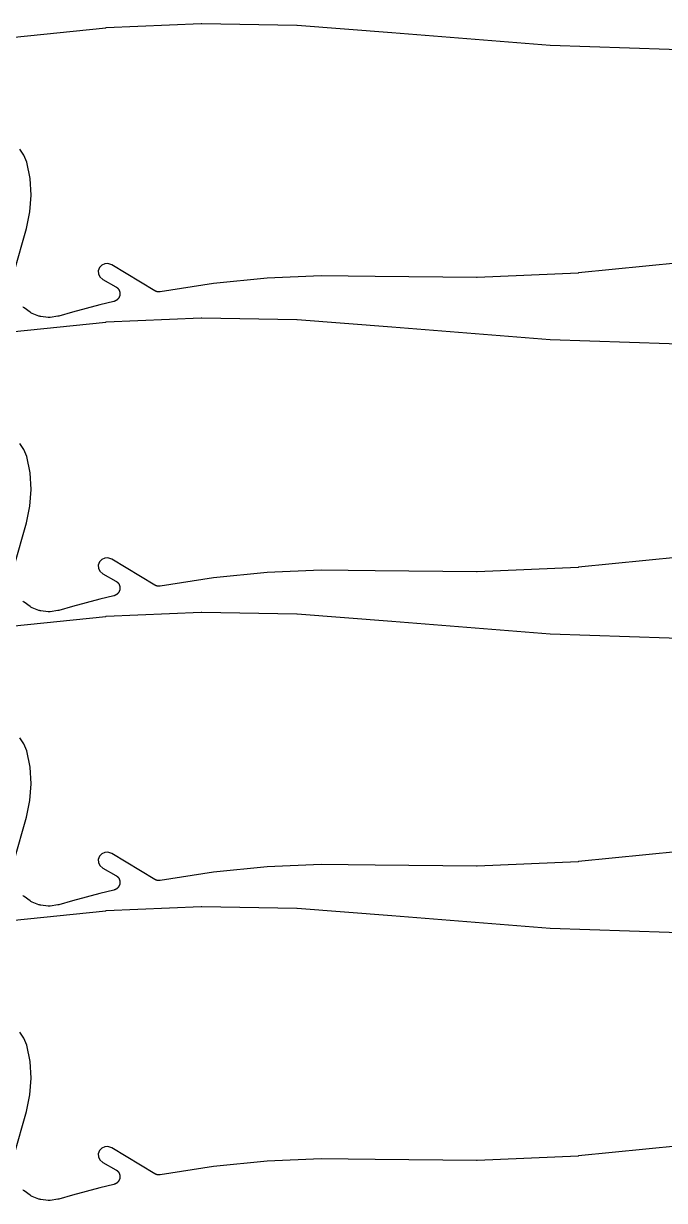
# Model space of a CAD drawing. Header units: metres. Extents: x 0 to 3000, y 0 to 1240.
# Drawn here: x 1740.9 to 1901.9, y 295.8 to 591.5 of the extents above; entities that cross this region are included whole.
import ezdxf

# ---------------------------------------------------------------- set-up
doc = ezdxf.new("R2010")
doc.units = ezdxf.units.M

msp = doc.modelspace()

# ---------------------------------------------------------------- linework, layer by layer
at = {"color": 1}
for points in [[(1737.79, 587.99), (1761.56, 590.45), (1761.68, 590.46), (1785.53, 591.49), (1785.65, 591.5), (1809.52, 591.1), (1809.64, 591.1), (1833.46, 589.27), (1833.46, 589.27), (1833.47, 589.27), (1873.25, 586.03), (1913.08, 584.76)], [(1738.52, 529.09), (1741.62, 540.04), (1742.5, 544.22), (1742.79, 548.39), (1742.52, 552.57), (1741.69, 556.65), (1741, 558.41), (1739.98, 559.93)], [(1905.69, 531.37), (1880.37, 528.82), (1880.26, 528.81), (1854.84, 527.67), (1854.73, 527.67), (1829.26, 527.95), (1829.26, 527.95), (1829.26, 527.95), (1815.65, 528.1), (1802.12, 527.51), (1788.65, 526.17), (1775.2, 524.09), (1775.19, 524.09), (1775.18, 524.09), (1775.09, 524.08), (1775, 524.07), (1774.99, 524.07), (1774.98, 524.07), (1774.89, 524.07), (1774.81, 524.07), (1774.8, 524.07), (1774.79, 524.07), (1774.7, 524.08), (1774.61, 524.09), (1774.6, 524.09), (1774.59, 524.09), (1774.5, 524.11), (1774.42, 524.13), (1774.41, 524.13), (1774.4, 524.13), (1774.31, 524.16), (1774.23, 524.18), (1774.22, 524.18), (1774.21, 524.19), (1774.13, 524.22), (1774.05, 524.26), (1774.04, 524.26), (1774.03, 524.26), (1773.95, 524.3), (1773.87, 524.35), (1773.87, 524.35), (1773.86, 524.36), (1763.09, 530.84), (1762.09, 531.2), (1761.28, 531.16), (1760.55, 530.82), (1759.97, 530.19), (1759.68, 529.38), (1759.72, 528.57), (1760.07, 527.83), (1760.81, 527.15), (1764.07, 525.37), (1764.11, 525.35), (1764.16, 525.32), (1764.2, 525.3), (1764.24, 525.27), (1764.28, 525.24), (1764.32, 525.21), (1764.36, 525.18), (1764.4, 525.15), (1764.43, 525.12), (1764.47, 525.09), (1764.5, 525.05), (1764.54, 525.02), (1764.57, 524.98), (1764.61, 524.95), (1764.64, 524.91), (1764.67, 524.87), (1764.7, 524.83), (1764.73, 524.79), (1764.76, 524.75), (1764.79, 524.71), (1764.81, 524.67), (1764.84, 524.63), (1764.86, 524.59), (1764.89, 524.55), (1764.91, 524.5), (1764.93, 524.46), (1764.95, 524.41), (1764.97, 524.37), (1764.98, 524.32), (1765, 524.27), (1765.02, 524.23), (1765.03, 524.18), (1765.04, 524.13), (1765.06, 524.09), (1765.07, 524.04), (1765.08, 523.99), (1765.09, 523.94), (1765.09, 523.89), (1765.1, 523.85), (1765.11, 523.8), (1765.11, 523.75), (1765.11, 523.7), (1765.11, 523.65), (1765.11, 523.6), (1765.11, 523.55), (1765.11, 523.5), (1765.11, 523.45), (1765.1, 523.4), (1765.09, 523.36), (1765.09, 523.31), (1765.08, 523.26), (1765.07, 523.21), (1765.06, 523.16), (1765.05, 523.11), (1765.04, 523.07), (1765.02, 523.02), (1765.01, 522.97), (1764.99, 522.93), (1764.97, 522.88), (1764.96, 522.84), (1764.93, 522.79), (1764.91, 522.75), (1764.89, 522.7), (1764.87, 522.66), (1764.84, 522.62), (1764.82, 522.57), (1764.79, 522.53), (1764.77, 522.49), (1764.74, 522.45), (1764.71, 522.41), (1764.68, 522.37), (1764.65, 522.34), (1764.62, 522.3), (1764.58, 522.26), (1764.55, 522.23), (1764.52, 522.19), (1764.48, 522.16), (1764.44, 522.12), (1764.41, 522.09), (1764.37, 522.06), (1764.33, 522.03), (1764.29, 522), (1764.25, 521.97), (1764.21, 521.95), (1764.17, 521.92), (1764.13, 521.89), (1764.08, 521.87), (1764.04, 521.85), (1764, 521.82), (1763.95, 521.8), (1763.91, 521.78), (1763.86, 521.76), (1763.82, 521.75), (1763.77, 521.73), (1763.72, 521.71), (1763.68, 521.7), (1763.63, 521.69), (1763.58, 521.67), (1760.09, 520.83), (1756.62, 519.94), (1753.17, 519), (1749.72, 518.01), (1749.69, 518), (1749.66, 517.99), (1749.6, 517.98), (1749.53, 517.96), (1749.53, 517.96), (1749.5, 517.96), (1749.47, 517.95), (1747.62, 517.67), (1747.44, 517.65), (1747.26, 517.65), (1747.08, 517.66), (1745.25, 517.87), (1745.08, 517.9), (1744.91, 517.94), (1744.74, 518), (1743.02, 518.68), (1742.86, 518.75), (1742.71, 518.84), (1742.56, 518.94), (1741.06, 520.07), (1740.92, 520.18), (1740.79, 520.31)], [(1737.79, 514.04), (1761.56, 516.5), (1761.68, 516.51), (1785.53, 517.54), (1785.65, 517.55), (1809.52, 517.15), (1809.64, 517.15), (1833.46, 515.33), (1833.46, 515.32), (1833.47, 515.32), (1873.25, 512.08), (1913.08, 510.81)], [(1738.52, 455.14), (1741.62, 466.09), (1742.5, 470.27), (1742.79, 474.44), (1742.52, 478.62), (1741.69, 482.7), (1741, 484.46), (1739.98, 485.98)], [(1905.69, 457.42), (1880.37, 454.87), (1880.26, 454.86), (1854.84, 453.72), (1854.73, 453.72), (1829.26, 454), (1829.26, 454), (1829.26, 454), (1815.65, 454.15), (1802.12, 453.56), (1788.65, 452.22), (1775.2, 450.14), (1775.19, 450.14), (1775.18, 450.14), (1775.09, 450.13), (1775, 450.12), (1774.99, 450.12), (1774.98, 450.12), (1774.89, 450.12), (1774.81, 450.12), (1774.8, 450.12), (1774.79, 450.12), (1774.7, 450.13), (1774.61, 450.14), (1774.6, 450.14), (1774.59, 450.14), (1774.5, 450.16), (1774.42, 450.18), (1774.41, 450.18), (1774.4, 450.18), (1774.31, 450.21), (1774.23, 450.23), (1774.22, 450.24), (1774.21, 450.24), (1774.13, 450.27), (1774.05, 450.31), (1774.04, 450.31), (1774.03, 450.31), (1773.95, 450.36), (1773.87, 450.4), (1773.87, 450.4), (1773.86, 450.41), (1763.09, 456.89), (1762.09, 457.25), (1761.28, 457.21), (1760.55, 456.87), (1759.97, 456.24), (1759.68, 455.43), (1759.72, 454.62), (1760.07, 453.89), (1760.81, 453.2), (1764.07, 451.42), (1764.11, 451.4), (1764.16, 451.37), (1764.2, 451.35), (1764.24, 451.32), (1764.28, 451.29), (1764.32, 451.26), (1764.36, 451.23), (1764.4, 451.2), (1764.43, 451.17), (1764.47, 451.14), (1764.5, 451.1), (1764.54, 451.07), (1764.57, 451.03), (1764.61, 451), (1764.64, 450.96), (1764.67, 450.92), (1764.7, 450.88), (1764.73, 450.85), (1764.76, 450.8), (1764.79, 450.77), (1764.81, 450.72), (1764.84, 450.68), (1764.86, 450.64), (1764.89, 450.6), (1764.91, 450.55), (1764.93, 450.51), (1764.95, 450.46), (1764.97, 450.42), (1764.98, 450.37), (1765, 450.33), (1765.02, 450.28), (1765.03, 450.23), (1765.04, 450.18), (1765.06, 450.14), (1765.07, 450.09), (1765.08, 450.04), (1765.09, 449.99), (1765.09, 449.94), (1765.1, 449.9), (1765.11, 449.85), (1765.11, 449.8), (1765.11, 449.75), (1765.11, 449.7), (1765.11, 449.65), (1765.11, 449.6), (1765.11, 449.55), (1765.11, 449.5), (1765.1, 449.46), (1765.09, 449.41), (1765.09, 449.36), (1765.08, 449.31), (1765.07, 449.26), (1765.06, 449.21), (1765.05, 449.16), (1765.04, 449.12), (1765.02, 449.07), (1765.01, 449.03), (1764.99, 448.98), (1764.97, 448.93), (1764.96, 448.89), (1764.93, 448.84), (1764.91, 448.8), (1764.89, 448.75), (1764.87, 448.71), (1764.84, 448.67), (1764.82, 448.62), (1764.79, 448.58), (1764.77, 448.54), (1764.74, 448.5), (1764.71, 448.46), (1764.68, 448.43), (1764.65, 448.39), (1764.62, 448.35), (1764.58, 448.31), (1764.55, 448.28), (1764.52, 448.24), (1764.48, 448.21), (1764.44, 448.17), (1764.41, 448.14), (1764.37, 448.11), (1764.33, 448.08), (1764.29, 448.05), (1764.25, 448.02), (1764.21, 448), (1764.17, 447.97), (1764.13, 447.94), (1764.08, 447.92), (1764.04, 447.9), (1764, 447.88), (1763.95, 447.85), (1763.91, 447.83), (1763.86, 447.81), (1763.82, 447.8), (1763.77, 447.78), (1763.72, 447.77), (1763.68, 447.75), (1763.63, 447.74), (1763.58, 447.72), (1760.09, 446.88), (1756.62, 445.99), (1753.17, 445.05), (1749.72, 444.06), (1749.69, 444.05), (1749.66, 444.04), (1749.6, 444.03), (1749.53, 444.01), (1749.53, 444.01), (1749.5, 444.01), (1749.47, 444.01), (1747.62, 443.72), (1747.44, 443.7), (1747.26, 443.7), (1747.08, 443.71), (1745.25, 443.92), (1745.08, 443.95), (1744.91, 443.99), (1744.74, 444.05), (1743.02, 444.73), (1742.86, 444.8), (1742.71, 444.89), (1742.56, 444.99), (1741.06, 446.12), (1740.92, 446.23), (1740.79, 446.36)], [(1737.79, 440.09), (1761.56, 442.55), (1761.68, 442.56), (1785.53, 443.59), (1785.65, 443.6), (1809.52, 443.2), (1809.64, 443.2), (1833.46, 441.38), (1833.46, 441.38), (1833.47, 441.38), (1873.25, 438.13), (1913.08, 436.86)], [(1738.52, 381.19), (1741.62, 392.14), (1742.5, 396.32), (1742.79, 400.49), (1742.52, 404.67), (1741.69, 408.75), (1741, 410.51), (1739.98, 412.03)], [(1905.69, 383.47), (1880.37, 380.92), (1880.26, 380.91), (1854.84, 379.77), (1854.73, 379.77), (1829.26, 380.05), (1829.26, 380.05), (1829.26, 380.05), (1815.65, 380.2), (1802.12, 379.61), (1788.65, 378.27), (1775.2, 376.19), (1775.19, 376.19), (1775.18, 376.19), (1775.09, 376.18), (1775, 376.17), (1774.99, 376.17), (1774.98, 376.17), (1774.89, 376.17), (1774.81, 376.17), (1774.8, 376.17), (1774.79, 376.17), (1774.7, 376.18), (1774.61, 376.19), (1774.6, 376.19), (1774.59, 376.19), (1774.5, 376.21), (1774.42, 376.23), (1774.41, 376.23), (1774.4, 376.23), (1774.31, 376.26), (1774.23, 376.28), (1774.22, 376.29), (1774.21, 376.29), (1774.13, 376.32), (1774.05, 376.36), (1774.04, 376.36), (1774.03, 376.36), (1773.95, 376.41), (1773.87, 376.45), (1773.87, 376.45), (1773.86, 376.46), (1763.09, 382.95), (1762.09, 383.3), (1761.28, 383.26), (1760.55, 382.92), (1759.97, 382.29), (1759.68, 381.48), (1759.72, 380.67), (1760.07, 379.94), (1760.81, 379.25), (1764.07, 377.47), (1764.11, 377.45), (1764.16, 377.42), (1764.2, 377.4), (1764.24, 377.37), (1764.28, 377.34), (1764.32, 377.31), (1764.36, 377.28), (1764.4, 377.25), (1764.43, 377.22), (1764.47, 377.19), (1764.5, 377.15), (1764.54, 377.12), (1764.57, 377.08), (1764.61, 377.05), (1764.64, 377.01), (1764.67, 376.97), (1764.7, 376.93), (1764.73, 376.9), (1764.76, 376.86), (1764.79, 376.82), (1764.81, 376.77), (1764.84, 376.73), (1764.86, 376.69), (1764.89, 376.65), (1764.91, 376.6), (1764.93, 376.56), (1764.95, 376.51), (1764.97, 376.47), (1764.98, 376.42), (1765, 376.38), (1765.02, 376.33), (1765.03, 376.28), (1765.04, 376.24), (1765.06, 376.19), (1765.07, 376.14), (1765.08, 376.09), (1765.09, 376.04), (1765.09, 375.99), (1765.1, 375.95), (1765.11, 375.9), (1765.11, 375.85), (1765.11, 375.8), (1765.11, 375.75), (1765.11, 375.7), (1765.11, 375.65), (1765.11, 375.6), (1765.11, 375.55), (1765.1, 375.51), (1765.09, 375.46), (1765.09, 375.41), (1765.08, 375.36), (1765.07, 375.31), (1765.06, 375.26), (1765.05, 375.22), (1765.04, 375.17), (1765.02, 375.12), (1765.01, 375.08), (1764.99, 375.03), (1764.97, 374.98), (1764.96, 374.94), (1764.93, 374.89), (1764.91, 374.85), (1764.89, 374.81), (1764.87, 374.76), (1764.84, 374.72), (1764.82, 374.68), (1764.79, 374.64), (1764.77, 374.59), (1764.74, 374.55), (1764.71, 374.51), (1764.68, 374.48), (1764.65, 374.44), (1764.62, 374.4), (1764.58, 374.36), (1764.55, 374.33), (1764.52, 374.29), (1764.48, 374.26), (1764.44, 374.22), (1764.41, 374.19), (1764.37, 374.16), (1764.33, 374.13), (1764.29, 374.1), (1764.25, 374.08), (1764.21, 374.05), (1764.17, 374.02), (1764.13, 373.99), (1764.08, 373.97), (1764.04, 373.95), (1764, 373.93), (1763.95, 373.9), (1763.91, 373.88), (1763.86, 373.86), (1763.82, 373.85), (1763.77, 373.83), (1763.72, 373.82), (1763.68, 373.8), (1763.63, 373.79), (1763.58, 373.77), (1760.09, 372.93), (1756.62, 372.04), (1753.17, 371.1), (1749.72, 370.11), (1749.69, 370.1), (1749.66, 370.1), (1749.6, 370.08), (1749.53, 370.07), (1749.53, 370.07), (1749.5, 370.06), (1749.47, 370.06), (1747.62, 369.77), (1747.44, 369.75), (1747.26, 369.75), (1747.08, 369.76), (1745.25, 369.97), (1745.08, 370), (1744.91, 370.04), (1744.74, 370.1), (1743.02, 370.78), (1742.86, 370.85), (1742.71, 370.94), (1742.56, 371.04), (1741.06, 372.17), (1740.92, 372.28), (1740.79, 372.41)], [(1737.79, 366.14), (1761.56, 368.6), (1761.68, 368.61), (1785.53, 369.65), (1785.65, 369.65), (1809.52, 369.25), (1809.64, 369.25), (1833.46, 367.43), (1833.46, 367.43), (1833.47, 367.43), (1873.25, 364.18), (1913.08, 362.91)], [(1738.52, 307.24), (1741.62, 318.19), (1742.5, 322.37), (1742.79, 326.54), (1742.52, 330.72), (1741.69, 334.8), (1741, 336.56), (1739.98, 338.08)], [(1905.69, 309.53), (1880.37, 306.97), (1880.26, 306.96), (1854.84, 305.82), (1854.73, 305.82), (1829.26, 306.1), (1829.26, 306.1), (1829.26, 306.1), (1815.65, 306.25), (1802.12, 305.66), (1788.65, 304.33), (1775.2, 302.24), (1775.19, 302.24), (1775.18, 302.24), (1775.09, 302.23), (1775, 302.22), (1774.99, 302.22), (1774.98, 302.22), (1774.89, 302.22), (1774.81, 302.22), (1774.8, 302.22), (1774.79, 302.22), (1774.7, 302.23), (1774.61, 302.24), (1774.6, 302.24), (1774.59, 302.24), (1774.5, 302.26), (1774.42, 302.28), (1774.41, 302.28), (1774.4, 302.28), (1774.31, 302.31), (1774.23, 302.33), (1774.22, 302.34), (1774.21, 302.34), (1774.13, 302.37), (1774.05, 302.41), (1774.04, 302.41), (1774.03, 302.41), (1773.95, 302.46), (1773.87, 302.5), (1773.87, 302.5), (1773.86, 302.51), (1763.09, 309), (1762.09, 309.35), (1761.28, 309.31), (1760.55, 308.97), (1759.97, 308.34), (1759.68, 307.53), (1759.72, 306.72), (1760.07, 305.99), (1760.81, 305.3), (1764.07, 303.53), (1764.11, 303.5), (1764.16, 303.48), (1764.2, 303.45), (1764.24, 303.42), (1764.28, 303.39), (1764.32, 303.37), (1764.36, 303.33), (1764.4, 303.3), (1764.43, 303.27), (1764.47, 303.24), (1764.5, 303.2), (1764.54, 303.17), (1764.57, 303.13), (1764.61, 303.1), (1764.64, 303.06), (1764.67, 303.03), (1764.7, 302.99), (1764.73, 302.95), (1764.76, 302.91), (1764.79, 302.87), (1764.81, 302.82), (1764.84, 302.78), (1764.86, 302.74), (1764.89, 302.7), (1764.91, 302.65), (1764.93, 302.61), (1764.95, 302.56), (1764.97, 302.52), (1764.98, 302.47), (1765, 302.43), (1765.02, 302.38), (1765.03, 302.33), (1765.04, 302.29), (1765.06, 302.24), (1765.07, 302.19), (1765.08, 302.14), (1765.09, 302.09), (1765.09, 302.05), (1765.1, 302), (1765.11, 301.95), (1765.11, 301.9), (1765.11, 301.85), (1765.11, 301.8), (1765.11, 301.75), (1765.11, 301.7), (1765.11, 301.65), (1765.11, 301.61), (1765.1, 301.56), (1765.09, 301.51), (1765.09, 301.46), (1765.08, 301.41), (1765.07, 301.36), (1765.06, 301.31), (1765.05, 301.27), (1765.04, 301.22), (1765.02, 301.17), (1765.01, 301.13), (1764.99, 301.08), (1764.97, 301.03), (1764.96, 300.99), (1764.93, 300.94), (1764.91, 300.9), (1764.89, 300.86), (1764.87, 300.81), (1764.84, 300.77), (1764.82, 300.73), (1764.79, 300.69), (1764.77, 300.64), (1764.74, 300.6), (1764.71, 300.56), (1764.68, 300.53), (1764.65, 300.49), (1764.62, 300.45), (1764.58, 300.41), (1764.55, 300.38), (1764.52, 300.34), (1764.48, 300.31), (1764.44, 300.28), (1764.41, 300.25), (1764.37, 300.21), (1764.33, 300.18), (1764.29, 300.15), (1764.25, 300.13), (1764.21, 300.1), (1764.17, 300.07), (1764.13, 300.04), (1764.08, 300.02), (1764.04, 300), (1764, 299.98), (1763.95, 299.95), (1763.91, 299.94), (1763.86, 299.92), (1763.82, 299.9), (1763.77, 299.88), (1763.72, 299.87), (1763.68, 299.85), (1763.63, 299.84), (1763.58, 299.82), (1760.09, 298.98), (1756.62, 298.09), (1753.17, 297.15), (1749.72, 296.16), (1749.69, 296.15), (1749.66, 296.15), (1749.6, 296.13), (1749.53, 296.12), (1749.53, 296.12), (1749.5, 296.11), (1749.47, 296.11), (1747.62, 295.82), (1747.44, 295.8), (1747.26, 295.8), (1747.08, 295.81), (1745.25, 296.02), (1745.08, 296.05), (1744.91, 296.09), (1744.74, 296.15), (1743.02, 296.83), (1742.86, 296.9), (1742.71, 296.99), (1742.56, 297.09), (1741.06, 298.22), (1740.92, 298.33), (1740.79, 298.46)]]:
    msp.add_lwpolyline(points, dxfattribs=at)

doc.saveas('drawing.dxf')
